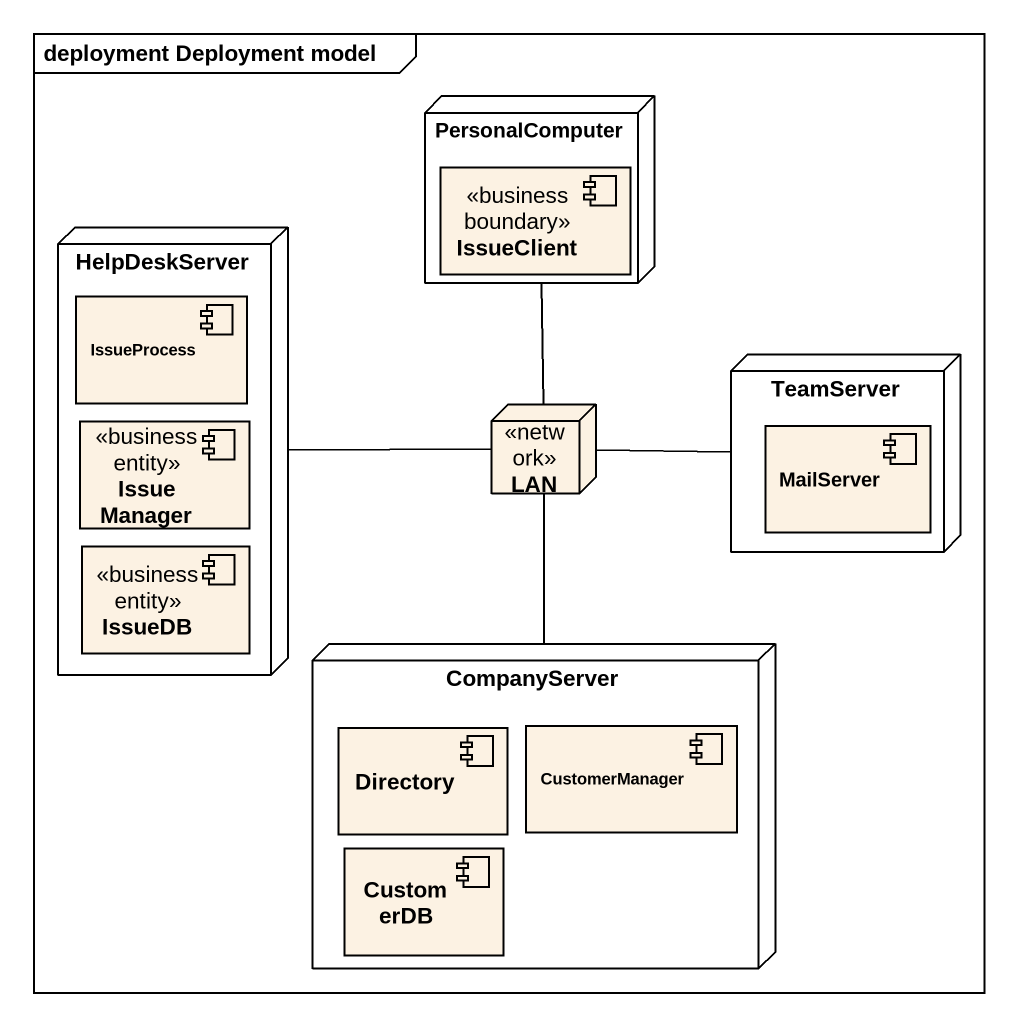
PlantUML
@startuml
mainframe deployment Deployment model
node PersonalComputer {
  component IssueClient <<business boundary>>
}
node HelpDeskServer {
  component IssueProcess
  component IssueManager <<business entity>>
  component IssueDB <<business entity>>
}
node TeamServer {
  component MailServer
}
node LAN <<network>>
node CompanyServer {
  component Directory
  component CustomerManager
  component CustomerDB
}
PersonalComputer -- LAN
LAN -left- HelpDeskServer
LAN -right- TeamServer
LAN -- CompanyServer
@enduml
